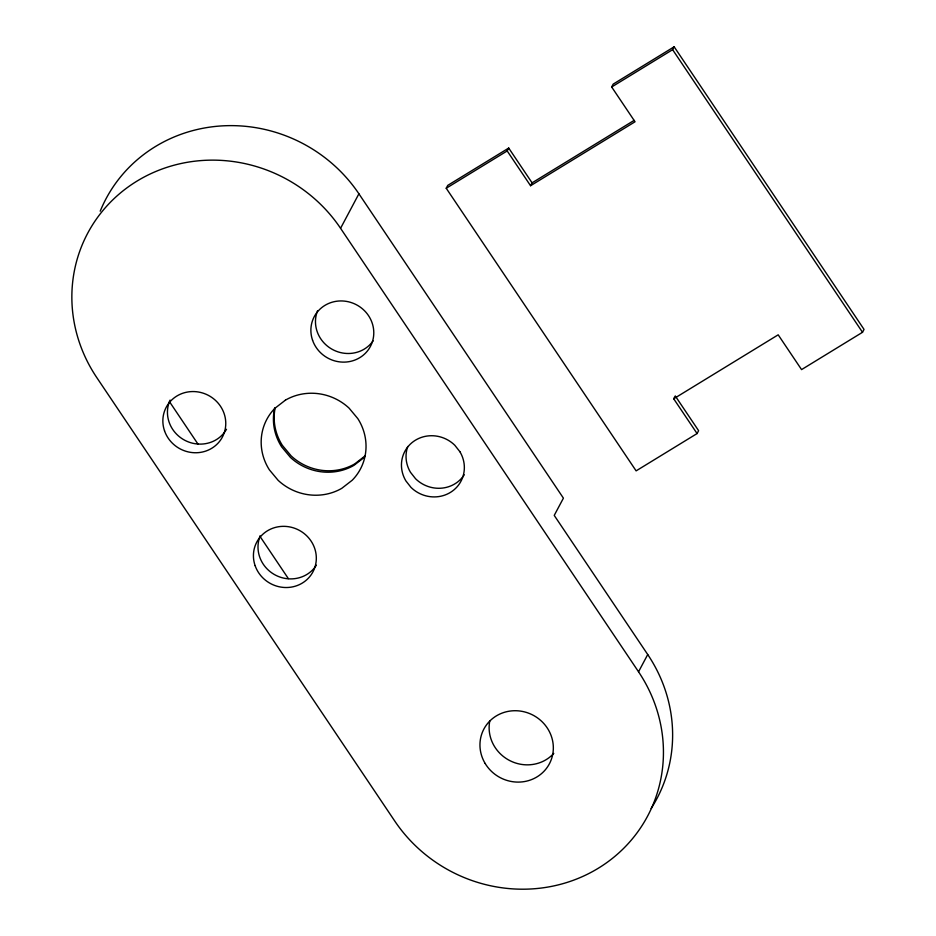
<?xml version="1.0" encoding="UTF-8"?>
<svg xmlns="http://www.w3.org/2000/svg" width="936" height="936" viewBox="0 0 936 936"><rect width="100%" height="100%" fill="white"/><g stroke="black" fill="none" stroke-linecap="round" stroke-linejoin="round"><path stroke-width="1.4" d="M340.564 228.302A148.356 141.172 28 0 0 136.855 181.186A148.356 141.172 28 0 0 96.759 377.547L394.735 821.024A148.356 141.172 28 0 0 598.443 868.152A148.356 141.172 28 0 0 638.539 671.791L340.564 228.302L358.909 193.799A148.356 141.172 28 0 0 220.896 125.962A148.356 141.172 28 0 0 100.199 211.208M675.23 395.905L698.607 430.677L697.074 433.555L636.117 470.866L446.226 188.253L447.759 185.375L508.716 148.063L532.081 182.848L530.56 185.726L507.183 150.942L508.716 148.063M530.56 185.726L635.041 121.774L611.676 86.989L613.197 84.111L674.154 46.8L864.045 329.413L862.512 332.292L801.567 369.603L778.19 334.819L673.698 398.771L697.074 433.555M611.676 86.989L672.621 49.678L674.154 46.8M673.698 398.771L674.727 396.852M638.539 671.791L647.724 654.533L554.229 515.408L563.413 498.151L358.909 193.799M365.239 455.774L354.756 463.893A52.989 50.415 28 0 1 291.166 455.926L282.368 445.372A52.989 50.415 28 0 1 275.137 407.979M364.478 457.213L353.983 465.332A52.989 50.415 28 0 1 290.394 457.365L281.607 446.811A52.989 50.415 28 0 1 274.657 408.131M446.226 188.253L507.183 150.942M532.081 182.848L634.082 120.416M672.621 49.678L862.512 332.292M169.463 401.649L197.964 444.073M259.857 536.188L288.358 578.612M373.113 340.891A31.789 30.256 28 0 1 332.444 349.467A31.789 30.256 28 0 1 317.585 310.705M464.268 474.798A31.789 30.256 28 0 1 415.572 478.752L410.483 472.294A31.789 30.256 28 0 1 407.768 446.484M647.724 654.533A148.356 141.172 28 0 1 651.14 808.47M553.773 753.386A37.089 35.299 28 0 1 509.863 760.64A37.089 35.299 28 0 1 489.809 720.825M226.512 429.261A31.789 30.256 28 0 1 185.035 440.411A31.789 30.256 28 0 1 170.083 400.093M316.391 565.18A31.789 30.256 28 0 1 275.605 575.195A31.789 30.256 28 0 1 260.114 536.094M285.457 400.117L274.962 408.248A52.989 50.415 28 0 0 269.369 469.825L278.167 480.367A52.989 50.415 28 0 0 341.757 488.346L352.24 480.215A52.989 50.415 28 0 0 357.833 418.638L349.046 408.096A52.989 50.415 28 0 0 285.457 400.117M459.904 451.714L454.802 445.255A31.789 30.256 28 0 0 413.373 441.57A31.789 30.256 28 0 0 405.896 480.917L410.986 487.387A31.789 30.256 28 0 0 452.416 491.072A31.789 30.256 28 0 0 459.904 451.714M485.14 763.448A37.089 35.299 28 0 0 548.695 765.063A37.089 35.299 28 0 0 516.087 710.728A37.089 35.299 28 0 0 485.14 763.448M255.107 565.625A31.789 30.256 28 0 0 308.564 577.992A31.789 30.256 28 0 0 290.944 527.179A31.789 30.256 28 0 0 255.107 565.625M312.565 340.224A31.789 30.256 28 0 0 366.023 352.591A31.789 30.256 28 0 0 348.414 301.778A31.789 30.256 28 0 0 312.565 340.224M164.537 430.841A31.789 30.256 28 0 0 218.006 443.208A31.789 30.256 28 0 0 200.386 392.395A31.789 30.256 28 0 0 164.537 430.841"/></g></svg>
